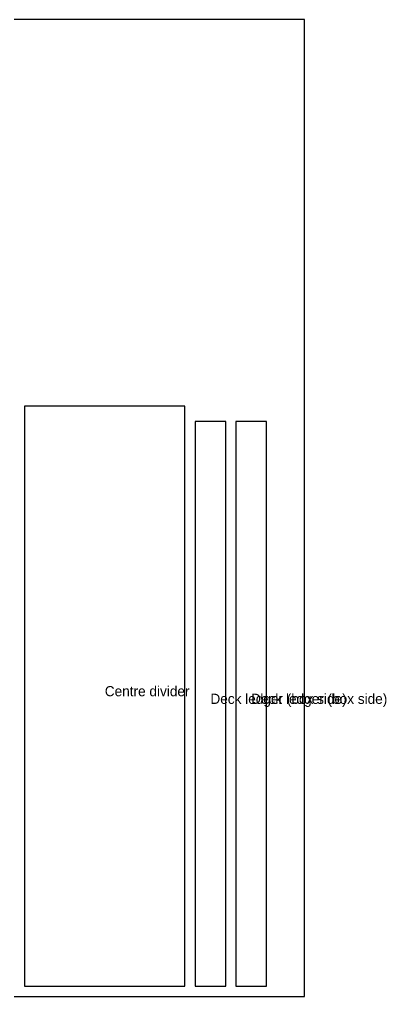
# Model space of a CAD drawing. Header units: inches. Extents: x 0 to 52, y 0 to 48.
# Drawn here: x 34 to 52.02, y 0 to 48 of the extents above; entities that cross this region are included whole.
import ezdxf

# ---------------------------------------------------------------- set-up
doc = ezdxf.new("R2010")
doc.units = ezdxf.units.IN
doc.header["$MEASUREMENT"] = 0
for name, color, linetype in [('CUT_OUTSIDE', 1, 'Continuous'), ('LABEL', 3, 'Continuous'), ('SHEET', 8, 'Continuous')]:
    doc.layers.add(name, color=color, linetype=linetype)

msp = doc.modelspace()

# ---------------------------------------------------------------- linework, layer by layer
at = {"layer": 'CUT_OUTSIDE'}
for points in [[(42.125, 29), (34.25, 29), (34.25, 0.5), (42.125, 0.5)], [(44.125, 28.25), (42.625, 28.25), (42.625, 0.5), (44.125, 0.5)], [(46.125, 28.25), (44.625, 28.25), (44.625, 0.5), (46.125, 0.5)]]:
    msp.add_lwpolyline(points, close=True, dxfattribs=at)
at = {"layer": 'SHEET'}
msp.add_lwpolyline([(0, 0), (48, 0), (48, 48), (0, 48)], close=True, dxfattribs=at)

# ---------------------------------------------------------------- texts
at = {"layer": 'LABEL'}
for s, p in [('Centre divider', (38.187, 14.75)), ('Deck ledger (box side)', (43.375, 14.375)), ('Deck ledger (box side)', (45.375, 14.375))]:
    msp.add_text(s, height=0.5, dxfattribs=at).set_placement(p)

doc.saveas('drawing.dxf')
